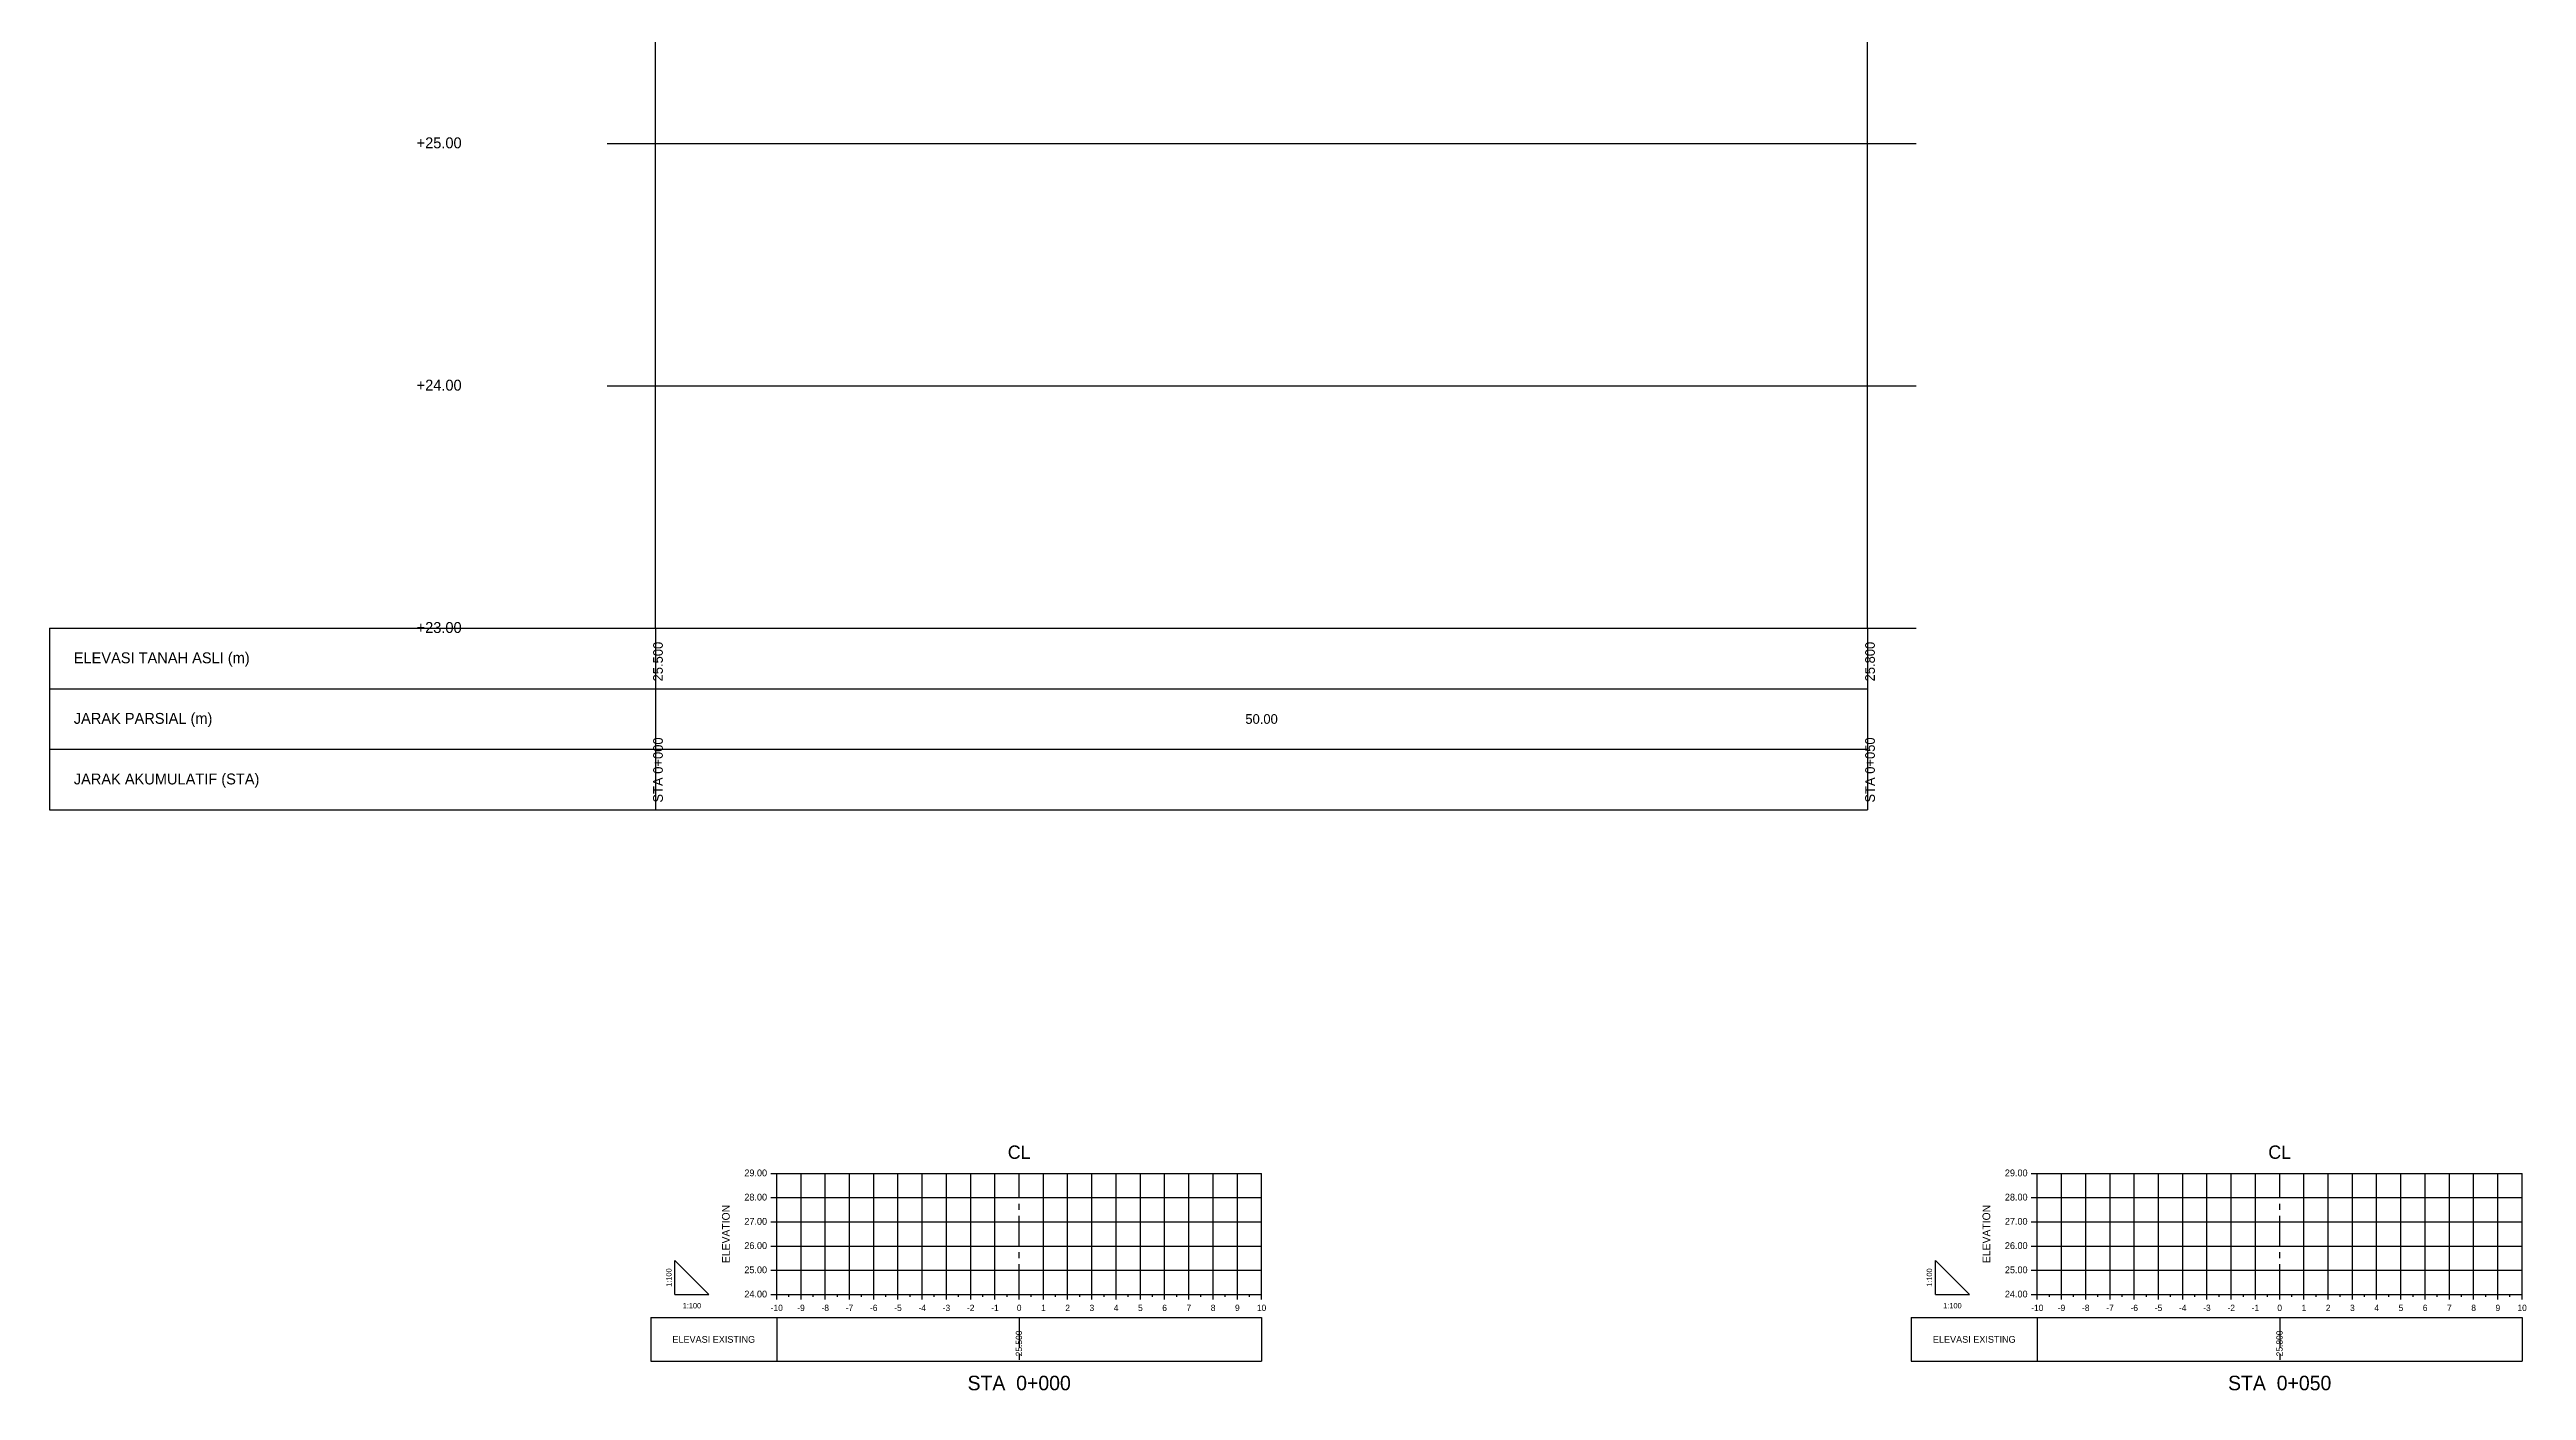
# Model space of a CAD drawing. Header units: metres. Extents: x 784975 to 785077, y 9294889 to 9295001.
# Drawn here: x 784975 to 785077.2, y 9294888.5 to 9294943.9 of the extents above; entities that cross this region are included whole.
import ezdxf
from ezdxf.enums import TextEntityAlignment as Align

# ---------------------------------------------------------------- set-up
doc = ezdxf.new("R2010")
doc.units = ezdxf.units.M
doc.linetypes.add('CENTER', pattern=[2, 1.25, -0.25, 0.25, -0.25])
for name, color, linetype in [('SURV_AS_JALAN', 1, 'CENTER'), ('SURV_ELEVASI_EXISTING', 1, 'CONTINUOUS'), ('SURV_GRID', 8, 'CONTINUOUS'), ('SURV_TABEL_BAND', 8, 'CONTINUOUS'), ('SURV_TEKS_INFO', 7, 'CONTINUOUS')]:
    doc.layers.add(name, color=color, linetype=linetype)

msp = doc.modelspace()

# ---------------------------------------------------------------- linework, layer by layer
at = {"layer": 'SURV_AS_JALAN', "linetype": 'CENTER'}
for p, q in [((785015, 9294892.5), (785015, 9294897.5)), ((785067, 9294892.5), (785067, 9294897.5))]:
    msp.add_line(p, q, dxfattribs=at)
at = {"layer": 'SURV_AS_JALAN'}
for p, q in [((785015, 9294891.55), (785015, 9294889.75)), ((785067, 9294891.55), (785067, 9294889.75))]:
    msp.add_line(p, q, dxfattribs=at)
at = {"layer": 'SURV_GRID'}
for p, q in [((785000, 9294920), (785000, 9294970)), ((785050, 9294920), (785050, 9294970)), ((784998, 9294940), (785052, 9294940)), ((784998, 9294930), (785052, 9294930)), ((784998, 9294920), (785052, 9294920)), ((785004.75, 9294897.5), (785005, 9294897.5)), ((785005, 9294897.5), (785025, 9294897.5)), ((785005, 9294892.5), (785005, 9294897.5)), ((785005, 9294897.5), (785025, 9294897.5)), ((785005, 9294892.5), (785005, 9294897.5)), ((785006, 9294892.5), (785006, 9294897.5)), ((785007, 9294892.5), (785007, 9294897.5)), ((785008, 9294892.5), (785008, 9294897.5)), ((785009, 9294892.5), (785009, 9294897.5)), ((785010, 9294892.5), (785010, 9294897.5)), ((785011, 9294892.5), (785011, 9294897.5)), ((785012, 9294892.5), (785012, 9294897.5)), ((785013, 9294892.5), (785013, 9294897.5)), ((785014, 9294892.5), (785014, 9294897.5)), ((785016, 9294892.5), (785016, 9294897.5)), ((785017, 9294892.5), (785017, 9294897.5)), ((785018, 9294892.5), (785018, 9294897.5)), ((785019, 9294892.5), (785019, 9294897.5)), ((785020, 9294892.5), (785020, 9294897.5)), ((785021, 9294892.5), (785021, 9294897.5)), ((785022, 9294892.5), (785022, 9294897.5)), ((785023, 9294892.5), (785023, 9294897.5)), ((785024, 9294892.5), (785024, 9294897.5)), ((785025, 9294892.5), (785025, 9294897.5)), ((785025, 9294892.5), (785025, 9294897.5)), ((785056.75, 9294897.5), (785057, 9294897.5)), ((785057, 9294897.5), (785077, 9294897.5)), ((785057, 9294892.5), (785057, 9294897.5)), ((785057, 9294897.5), (785077, 9294897.5)), ((785057, 9294892.5), (785057, 9294897.5)), ((785058, 9294892.5), (785058, 9294897.5)), ((785059, 9294892.5), (785059, 9294897.5)), ((785060, 9294892.5), (785060, 9294897.5)), ((785061, 9294892.5), (785061, 9294897.5)), ((785062, 9294892.5), (785062, 9294897.5)), ((785063, 9294892.5), (785063, 9294897.5)), ((785064, 9294892.5), (785064, 9294897.5)), ((785065, 9294892.5), (785065, 9294897.5)), ((785066, 9294892.5), (785066, 9294897.5)), ((785068, 9294892.5), (785068, 9294897.5)), ((785069, 9294892.5), (785069, 9294897.5)), ((785070, 9294892.5), (785070, 9294897.5)), ((785071, 9294892.5), (785071, 9294897.5)), ((785072, 9294892.5), (785072, 9294897.5)), ((785073, 9294892.5), (785073, 9294897.5)), ((785074, 9294892.5), (785074, 9294897.5)), ((785075, 9294892.5), (785075, 9294897.5)), ((785076, 9294892.5), (785076, 9294897.5)), ((785077, 9294892.5), (785077, 9294897.5)), ((785077, 9294892.5), (785077, 9294897.5)), ((785004.75, 9294896.5), (785005, 9294896.5)), ((785005, 9294896.5), (785025, 9294896.5)), ((785056.75, 9294896.5), (785057, 9294896.5)), ((785057, 9294896.5), (785077, 9294896.5)), ((785004.75, 9294895.5), (785005, 9294895.5)), ((785005, 9294895.5), (785025, 9294895.5)), ((785056.75, 9294895.5), (785057, 9294895.5)), ((785057, 9294895.5), (785077, 9294895.5)), ((785004.75, 9294894.5), (785005, 9294894.5)), ((785005, 9294894.5), (785025, 9294894.5)), ((785056.75, 9294894.5), (785057, 9294894.5)), ((785057, 9294894.5), (785077, 9294894.5)), ((785004.75, 9294893.5), (785005, 9294893.5)), ((785005, 9294893.5), (785025, 9294893.5)), ((785056.75, 9294893.5), (785057, 9294893.5)), ((785057, 9294893.5), (785077, 9294893.5)), ((785004.75, 9294892.5), (785005, 9294892.5)), ((785005, 9294892.5), (785025, 9294892.5)), ((785005, 9294892.3), (785005, 9294892.5)), ((785005, 9294892.5), (785025, 9294892.5)), ((785005.5, 9294892.4), (785005.5, 9294892.5)), ((785006, 9294892.3), (785006, 9294892.5)), ((785006.5, 9294892.4), (785006.5, 9294892.5)), ((785007, 9294892.3), (785007, 9294892.5)), ((785007.5, 9294892.4), (785007.5, 9294892.5)), ((785008, 9294892.3), (785008, 9294892.5)), ((785008.5, 9294892.4), (785008.5, 9294892.5)), ((785009, 9294892.3), (785009, 9294892.5)), ((785009.5, 9294892.4), (785009.5, 9294892.5)), ((785010, 9294892.3), (785010, 9294892.5)), ((785010.5, 9294892.4), (785010.5, 9294892.5)), ((785011, 9294892.3), (785011, 9294892.5)), ((785011.5, 9294892.4), (785011.5, 9294892.5)), ((785012, 9294892.3), (785012, 9294892.5)), ((785012.5, 9294892.4), (785012.5, 9294892.5)), ((785013, 9294892.3), (785013, 9294892.5)), ((785013.5, 9294892.4), (785013.5, 9294892.5)), ((785014, 9294892.3), (785014, 9294892.5)), ((785014.5, 9294892.4), (785014.5, 9294892.5)), ((785015, 9294892.3), (785015, 9294892.5)), ((785015.5, 9294892.4), (785015.5, 9294892.5)), ((785016, 9294892.3), (785016, 9294892.5)), ((785016.5, 9294892.4), (785016.5, 9294892.5)), ((785017, 9294892.3), (785017, 9294892.5)), ((785017.5, 9294892.4), (785017.5, 9294892.5)), ((785018, 9294892.3), (785018, 9294892.5)), ((785018.5, 9294892.4), (785018.5, 9294892.5)), ((785019, 9294892.3), (785019, 9294892.5)), ((785019.5, 9294892.4), (785019.5, 9294892.5)), ((785020, 9294892.3), (785020, 9294892.5)), ((785020.5, 9294892.4), (785020.5, 9294892.5)), ((785021, 9294892.3), (785021, 9294892.5)), ((785021.5, 9294892.4), (785021.5, 9294892.5)), ((785022, 9294892.3), (785022, 9294892.5)), ((785022.5, 9294892.4), (785022.5, 9294892.5)), ((785023, 9294892.3), (785023, 9294892.5)), ((785023.5, 9294892.4), (785023.5, 9294892.5)), ((785024, 9294892.3), (785024, 9294892.5)), ((785024.5, 9294892.4), (785024.5, 9294892.5)), ((785025, 9294892.3), (785025, 9294892.5)), ((785056.75, 9294892.5), (785057, 9294892.5)), ((785057, 9294892.5), (785077, 9294892.5)), ((785057, 9294892.3), (785057, 9294892.5)), ((785057, 9294892.5), (785077, 9294892.5)), ((785057.5, 9294892.4), (785057.5, 9294892.5)), ((785058, 9294892.3), (785058, 9294892.5)), ((785058.5, 9294892.4), (785058.5, 9294892.5)), ((785059, 9294892.3), (785059, 9294892.5)), ((785059.5, 9294892.4), (785059.5, 9294892.5)), ((785060, 9294892.3), (785060, 9294892.5)), ((785060.5, 9294892.4), (785060.5, 9294892.5)), ((785061, 9294892.3), (785061, 9294892.5)), ((785061.5, 9294892.4), (785061.5, 9294892.5)), ((785062, 9294892.3), (785062, 9294892.5)), ((785062.5, 9294892.4), (785062.5, 9294892.5)), ((785063, 9294892.3), (785063, 9294892.5)), ((785063.5, 9294892.4), (785063.5, 9294892.5)), ((785064, 9294892.3), (785064, 9294892.5)), ((785064.5, 9294892.4), (785064.5, 9294892.5)), ((785065, 9294892.3), (785065, 9294892.5)), ((785065.5, 9294892.4), (785065.5, 9294892.5)), ((785066, 9294892.3), (785066, 9294892.5)), ((785066.5, 9294892.4), (785066.5, 9294892.5)), ((785067, 9294892.3), (785067, 9294892.5)), ((785067.5, 9294892.4), (785067.5, 9294892.5)), ((785068, 9294892.3), (785068, 9294892.5)), ((785068.5, 9294892.4), (785068.5, 9294892.5)), ((785069, 9294892.3), (785069, 9294892.5)), ((785069.5, 9294892.4), (785069.5, 9294892.5)), ((785070, 9294892.3), (785070, 9294892.5)), ((785070.5, 9294892.4), (785070.5, 9294892.5)), ((785071, 9294892.3), (785071, 9294892.5)), ((785071.5, 9294892.4), (785071.5, 9294892.5)), ((785072, 9294892.3), (785072, 9294892.5)), ((785072.5, 9294892.4), (785072.5, 9294892.5)), ((785073, 9294892.3), (785073, 9294892.5)), ((785073.5, 9294892.4), (785073.5, 9294892.5)), ((785074, 9294892.3), (785074, 9294892.5)), ((785074.5, 9294892.4), (785074.5, 9294892.5)), ((785075, 9294892.3), (785075, 9294892.5)), ((785075.5, 9294892.4), (785075.5, 9294892.5)), ((785076, 9294892.3), (785076, 9294892.5)), ((785076.5, 9294892.4), (785076.5, 9294892.5)), ((785077, 9294892.3), (785077, 9294892.5))]:
    msp.add_line(p, q, dxfattribs=at)
at = {"layer": 'SURV_TABEL_BAND'}
for p, q in [((784975, 9294920), (785050, 9294920)), ((784975, 9294920), (784975, 9294912.5)), ((785000, 9294920), (785000, 9294912.5)), ((785000, 9294920), (785000, 9294912.5)), ((785050, 9294920), (785050, 9294912.5)), ((785050, 9294920), (785050, 9294912.5)), ((784975, 9294917.5), (785050, 9294917.5)), ((784975, 9294915), (785050, 9294915)), ((784975, 9294912.5), (785050, 9294912.5)), ((784999.8, 9294891.55), (785025, 9294891.55)), ((784999.8, 9294891.55), (784999.8, 9294889.75)), ((785005, 9294891.55), (785005, 9294889.75)), ((785025, 9294891.55), (785025, 9294889.75)), ((785051.8, 9294891.55), (785077, 9294891.55)), ((785051.8, 9294891.55), (785051.8, 9294889.75)), ((785057, 9294891.55), (785057, 9294889.75)), ((785077, 9294891.55), (785077, 9294889.75)), ((784999.8, 9294889.75), (785025, 9294889.75)), ((785051.8, 9294889.75), (785077, 9294889.75))]:
    msp.add_line(p, q, dxfattribs=at)
at = {"layer": 'SURV_TEKS_INFO'}
for p, q in [((785000.8, 9294892.5), (785000.8, 9294893.9)), ((785000.8, 9294893.9), (785002.2, 9294892.5)), ((785052.8, 9294892.5), (785052.8, 9294893.9)), ((785052.8, 9294893.9), (785054.2, 9294892.5)), ((785000.8, 9294892.5), (785002.2, 9294892.5)), ((785052.8, 9294892.5), (785054.2, 9294892.5))]:
    msp.add_line(p, q, dxfattribs=at)

# ---------------------------------------------------------------- texts
at = {"layer": 'SURV_AS_JALAN'}
for p in [(785015, 9294898.1), (785067, 9294898.1)]:
    msp.add_text('CL', height=0.55, dxfattribs=at).set_placement(p, align=Align.CENTER)
at = {"layer": 'SURV_ELEVASI_EXISTING'}
for p in [(785002.4, 9294890.65), (785054.4, 9294890.65)]:
    msp.add_text('ELEVASI EXISTING', height=0.28, dxfattribs=at).set_placement(p, align=Align.MIDDLE_CENTER)
for s, p in [('25.500', (785015.12, 9294889.95)), ('25.800', (785067.12, 9294889.95))]:
    msp.add_text(s, height=0.26, rotation=90, dxfattribs=at).set_placement(p)
at = {"layer": 'SURV_TEKS_INFO'}
for s, height, p in [('+25.00', 0.45, (784992, 9294939.8)), ('+24.00', 0.45, (784992, 9294929.8)), ('+23.00', 0.45, (784992, 9294919.8)), ('29.00', 0.28, (785004.6, 9294897.38)), ('29.00', 0.28, (785056.6, 9294897.38)), ('28.00', 0.28, (785004.6, 9294896.38)), ('28.00', 0.28, (785056.6, 9294896.38)), ('27.00', 0.28, (785004.6, 9294895.38)), ('27.00', 0.28, (785056.6, 9294895.38)), ('26.00', 0.28, (785004.6, 9294894.38)), ('26.00', 0.28, (785056.6, 9294894.38)), ('25.00', 0.28, (785004.6, 9294893.38)), ('25.00', 0.28, (785056.6, 9294893.38)), ('24.00', 0.28, (785004.6, 9294892.38)), ('24.00', 0.28, (785056.6, 9294892.38))]:
    msp.add_text(s, height=height, dxfattribs=at).set_placement(p, align=Align.RIGHT)
for s, p in [('ELEVASI TANAH ASLI (m)', (784976, 9294918.55)), ('JARAK PARSIAL (m)', (784976, 9294916.05)), ('JARAK AKUMULATIF (STA)', (784976, 9294913.55))]:
    msp.add_text(s, height=0.45, dxfattribs=at).set_placement(p)
for s, p in [('25.500', (785000.3, 9294917.8)), ('25.800', (785050.3, 9294917.8)), ('STA 0+000', (785000.3, 9294912.8)), ('STA 0+050', (785050.3, 9294912.8))]:
    msp.add_text(s, height=0.4, rotation=90, dxfattribs=at).set_placement(p)
for s, height, p in [('50.00', 0.4, (785025, 9294916.05)), ('STA  0+000', 0.6, (785015, 9294888.55)), ('STA  0+050', 0.6, (785067, 9294888.55))]:
    msp.add_text(s, height=height, dxfattribs=at).set_placement(p, align=Align.CENTER)
for s, height, p in [('ELEVATION', 0.32, (785002.9, 9294895)), ('ELEVATION', 0.32, (785054.9, 9294895)), ('1:100', 0.22, (785000.55, 9294893.2)), ('1:100', 0.22, (785052.55, 9294893.2))]:
    msp.add_text(s, height=height, rotation=90, dxfattribs=at).set_placement(p, align=Align.MIDDLE_CENTER)
for p in [(785001.5, 9294892.15), (785053.5, 9294892.15)]:
    msp.add_text('1:100', height=0.22, dxfattribs=at).set_placement(p, align=Align.TOP_CENTER)
for s, p in [('-10', (785005, 9294891.95)), ('-9', (785006, 9294891.95)), ('-8', (785007, 9294891.95)), ('-7', (785008, 9294891.95)), ('-6', (785009, 9294891.95)), ('-5', (785010, 9294891.95)), ('-4', (785011, 9294891.95)), ('-3', (785012, 9294891.95)), ('-2', (785013, 9294891.95)), ('-1', (785014, 9294891.95)), ('0', (785015, 9294891.95)), ('1', (785016, 9294891.95)), ('2', (785017, 9294891.95)), ('3', (785018, 9294891.95)), ('4', (785019, 9294891.95)), ('5', (785020, 9294891.95)), ('6', (785021, 9294891.95)), ('7', (785022, 9294891.95)), ('8', (785023, 9294891.95)), ('9', (785024, 9294891.95)), ('10', (785025, 9294891.95)), ('-10', (785057, 9294891.95)), ('-9', (785058, 9294891.95)), ('-8', (785059, 9294891.95)), ('-7', (785060, 9294891.95)), ('-6', (785061, 9294891.95)), ('-5', (785062, 9294891.95)), ('-4', (785063, 9294891.95)), ('-3', (785064, 9294891.95)), ('-2', (785065, 9294891.95)), ('-1', (785066, 9294891.95)), ('0', (785067, 9294891.95)), ('1', (785068, 9294891.95)), ('2', (785069, 9294891.95)), ('3', (785070, 9294891.95)), ('4', (785071, 9294891.95)), ('5', (785072, 9294891.95)), ('6', (785073, 9294891.95)), ('7', (785074, 9294891.95)), ('8', (785075, 9294891.95)), ('9', (785076, 9294891.95)), ('10', (785077, 9294891.95))]:
    msp.add_text(s, height=0.26, dxfattribs=at).set_placement(p, align=Align.MIDDLE_CENTER)

doc.saveas('drawing.dxf')
